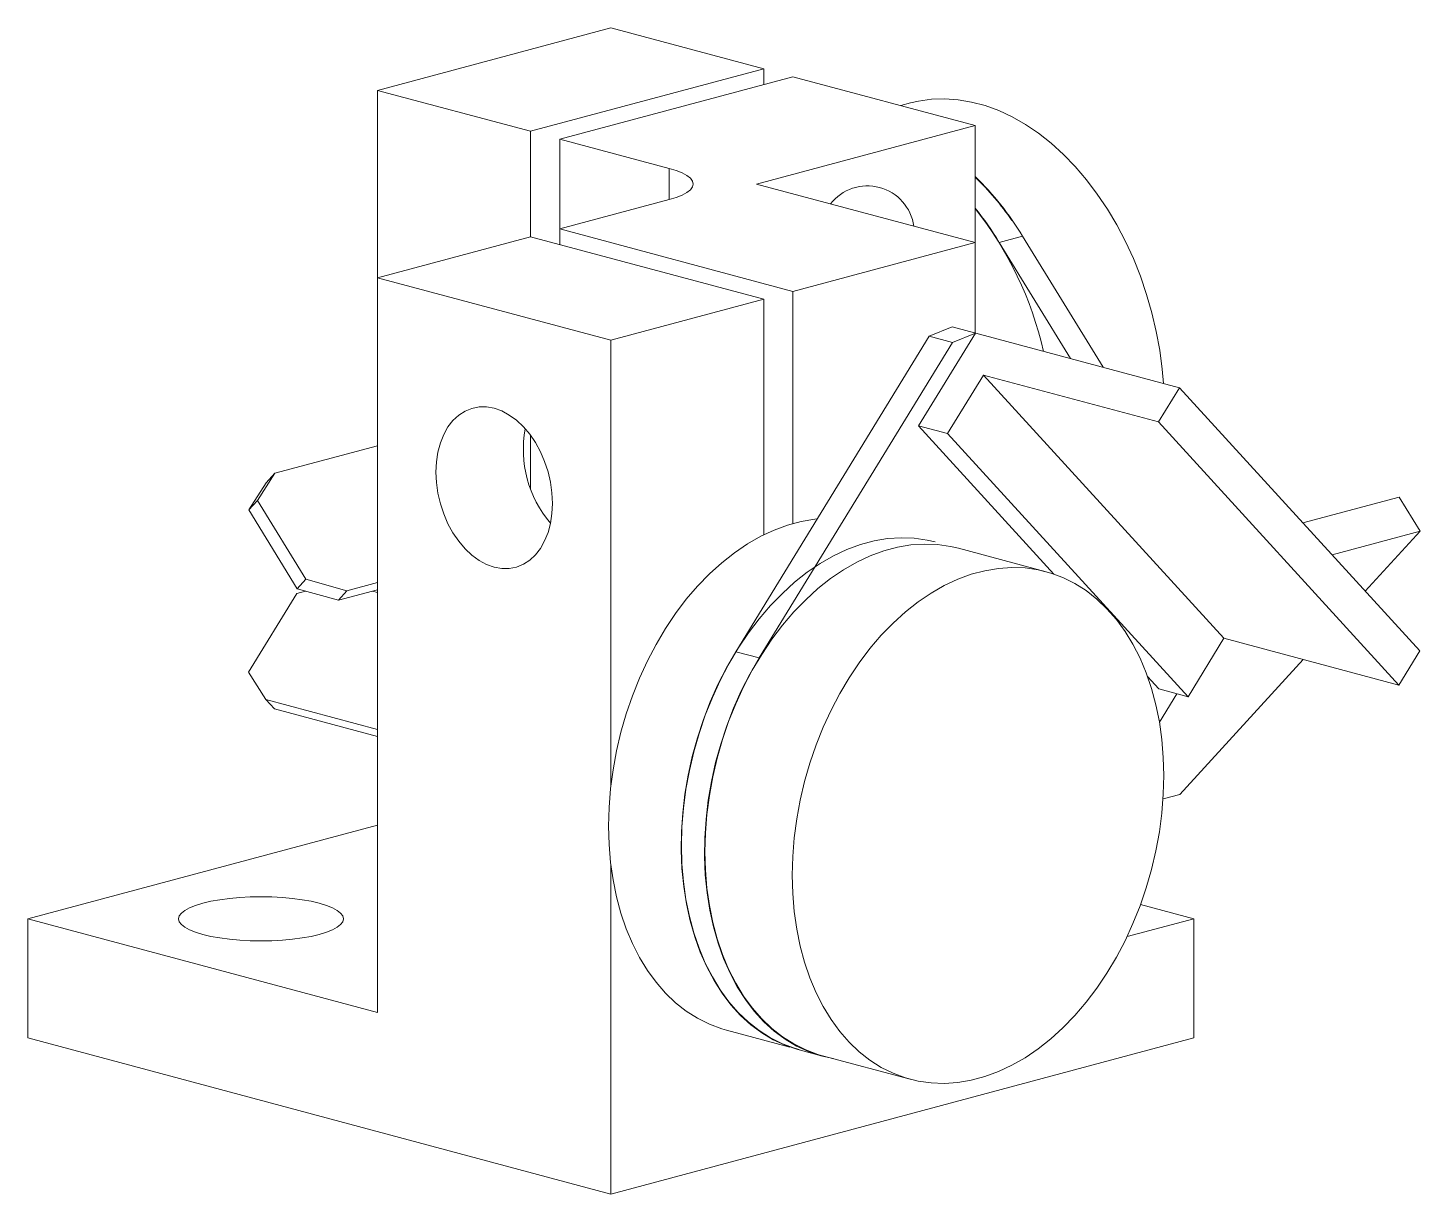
# Paper-space layout '_左右二等角轴测' of a CAD drawing. Header units: millimetres. Extents: x -245.5 to -178, y 203.5 to 260.1.
import ezdxf

# ---------------------------------------------------------------- set-up
doc = ezdxf.new("R2010")
doc.units = ezdxf.units.MM

psp = doc.layouts.new('_左右二等角轴测')

# ---------------------------------------------------------------- linework, layer by layer
at = {"color": 7, "linetype": 'Continuous', "lineweight": 15}
for p, q in [((-228.555, 257.05), (-217.241, 260.081)), ((-217.241, 260.081), (-209.817, 258.092)), ((-209.817, 258.092), (-221.131, 255.061)), ((-209.817, 258.092), (-209.817, 257.335)), ((-208.403, 257.713), (-219.716, 254.682)), ((-199.564, 255.345), (-208.403, 257.713)), ((-228.555, 257.05), (-228.555, 212.31)), ((-221.131, 255.061), (-228.555, 257.05)), ((-202.7, 256.436), (-203.167, 256.311)), ((-221.131, 249.946), (-221.131, 255.061)), ((-210.17, 252.504), (-199.564, 255.345)), ((-199.564, 255.345), (-199.564, 245.275)), ((-214.413, 253.262), (-219.716, 254.682)), ((-219.716, 254.682), (-219.716, 249.567)), ((-199.564, 249.662), (-210.17, 252.504)), ((-214.413, 251.746), (-219.716, 250.325)), ((-219.716, 250.325), (-208.403, 247.294)), ((-198.391, 249.674), (-197.26, 249.977)), ((-193.356, 243.612), (-197.26, 249.977)), ((-228.555, 247.957), (-221.131, 249.946)), ((-209.817, 246.915), (-221.131, 249.946)), ((-208.403, 247.294), (-199.564, 249.662)), ((-194.932, 244.034), (-198.391, 249.674)), ((-217.241, 244.926), (-228.555, 247.957)), ((-208.403, 247.294), (-208.403, 236.037)), ((-209.817, 246.915), (-217.241, 244.926)), ((-209.817, 235.49), (-209.817, 246.915)), ((-202.309, 240.773), (-199.55, 245.271)), ((-201.79, 245.123), (-200.682, 245.574)), ((-200.682, 245.574), (-189.651, 242.619)), ((-200.658, 244.82), (-199.55, 245.271)), ((-217.241, 244.926), (-217.241, 223.247)), ((-211.179, 229.814), (-201.79, 245.123)), ((-210.047, 229.511), (-200.658, 244.82)), ((-201.79, 245.123), (-200.658, 244.82)), ((-200.895, 240.395), (-199.152, 243.236)), ((-199.152, 243.236), (-190.666, 240.963)), ((-187.489, 230.47), (-199.152, 243.236)), ((-189.651, 242.619), (-190.666, 240.963)), ((-189.651, 242.619), (-177.988, 229.853)), ((-195.737, 233.579), (-202.309, 240.773)), ((-202.309, 240.773), (-200.895, 240.395)), ((-190.666, 240.963), (-179.003, 228.197)), ((-221.131, 240.305), (-221.131, 237.705)), ((-189.232, 227.628), (-200.895, 240.395)), ((-228.555, 239.81), (-233.54, 238.475)), ((-233.54, 238.475), (-234.376, 237.155)), ((-233.96, 238.015), (-233.54, 238.475)), ((-234.796, 236.695), (-233.96, 238.015)), ((-234.796, 236.695), (-234.376, 237.155)), ((-234.376, 237.155), (-232.031, 233.331)), ((-178.985, 237.315), (-183.66, 236.062)), ((-177.969, 235.659), (-178.985, 237.315)), ((-232.451, 232.871), (-234.796, 236.695)), ((-177.969, 235.659), (-182.245, 234.513)), ((-180.631, 232.746), (-177.969, 235.659)), ((-196.122, 233.697), (-200.365, 234.834)), ((-232.451, 232.871), (-232.031, 233.331)), ((-230.04, 232.769), (-232.031, 233.331)), ((-230.04, 232.769), (-228.555, 233.166)), ((-232.47, 232.64), (-234.815, 228.816)), ((-232.47, 232.64), (-232.051, 232.758)), ((-232.451, 232.871), (-230.46, 232.309)), ((-228.555, 232.819), (-230.46, 232.309)), ((-230.04, 232.769), (-230.46, 232.309)), ((-228.555, 232.687), (-228.801, 232.753)), ((-187.489, 230.47), (-189.232, 227.628)), ((-179.003, 228.197), (-187.489, 230.47)), ((-210.047, 229.511), (-211.179, 229.814)), ((-177.988, 229.853), (-179.003, 228.197)), ((-189.632, 222.892), (-183.649, 229.441)), ((-234.815, 228.816), (-233.978, 227.496)), ((-190.646, 228.007), (-191.196, 228.609)), ((-189.232, 227.628), (-190.646, 228.007)), ((-189.772, 227.773), (-190.62, 226.39)), ((-233.978, 227.496), (-228.555, 226.043)), ((-233.978, 227.496), (-233.558, 227.036)), ((-228.555, 225.696), (-233.558, 227.036)), ((-190.446, 222.674), (-189.632, 222.892)), ((-228.555, 221.403), (-245.526, 216.856)), ((-217.241, 219.525), (-217.241, 203.498)), ((-191.537, 217.548), (-188.957, 216.856)), ((-245.526, 216.856), (-245.526, 211.076)), ((-245.526, 216.856), (-228.555, 212.31)), ((-188.957, 216.856), (-192.192, 215.99)), ((-188.957, 211.076), (-188.957, 216.856)), ((-211.629, 211.457), (-208.552, 210.633)), ((-245.526, 211.076), (-217.241, 203.498)), ((-217.241, 203.498), (-188.957, 211.076)), ((-208.099, 210.492), (-206.967, 210.189)), ((-206.961, 210.212), (-202.719, 209.075))]:
    psp.add_line(p, q, dxfattribs=at)
at = {"color": 8, "linetype": 'Continuous', "lineweight": 15}
psp.add_line((-214.413, 253.262), (-214.413, 251.746), dxfattribs=at)
at = {"color": 7, "linetype": 'Continuous', "lineweight": 15, "flags": 128}
for points in [[(-190.427, 242.827), (-190.486, 243.524), (-190.605, 244.438), (-190.772, 245.351), (-190.985, 246.257), (-191.242, 247.151), (-191.543, 248.029), (-191.886, 248.887), (-192.269, 249.719), (-192.69, 250.521), (-193.147, 251.289), (-193.637, 252.019), (-194.158, 252.707), (-194.707, 253.349), (-195.281, 253.941), (-195.877, 254.482), (-196.492, 254.967), (-197.122, 255.394), (-197.765, 255.761), (-198.416, 256.066), (-199.073, 256.308), (-199.731, 256.484), (-200.388, 256.595), (-201.039, 256.639), (-201.681, 256.616), (-202.312, 256.526), (-202.7, 256.436)], [(-214.413, 251.746), (-214.068, 251.851), (-213.777, 251.968), (-213.546, 252.094), (-213.378, 252.226), (-213.276, 252.364), (-213.241, 252.504), (-213.276, 252.644), (-213.378, 252.781), (-213.546, 252.914), (-213.777, 253.04), (-214.068, 253.156), (-214.413, 253.262)], [(-220.07, 237.013), (-220.094, 236.516), (-220.166, 236.041), (-220.285, 235.596), (-220.449, 235.188), (-220.654, 234.823), (-220.898, 234.51), (-221.176, 234.252), (-221.484, 234.054), (-221.816, 233.92), (-222.166, 233.852), (-222.529, 233.851), (-222.898, 233.917), (-223.268, 234.049), (-223.63, 234.244), (-223.981, 234.5), (-224.313, 234.812), (-224.62, 235.175), (-224.898, 235.581), (-225.142, 236.026), (-225.348, 236.5), (-225.511, 236.996), (-225.63, 237.505), (-225.703, 238.019), (-225.727, 238.528), (-225.703, 239.025), (-225.63, 239.5), (-225.511, 239.946), (-225.348, 240.354), (-225.142, 240.718), (-224.898, 241.032), (-224.62, 241.289), (-224.313, 241.487), (-223.981, 241.621), (-223.63, 241.689), (-223.268, 241.69), (-222.898, 241.624), (-222.529, 241.493), (-222.166, 241.297), (-221.816, 241.041), (-221.484, 240.729), (-221.176, 240.367), (-220.898, 239.96), (-220.654, 239.516), (-220.449, 239.041), (-220.285, 238.545), (-220.166, 238.036), (-220.094, 237.522), (-220.07, 237.013)], [(-211.629, 211.457), (-211.856, 211.523), (-212.452, 211.744), (-213.027, 212.029), (-213.576, 212.377), (-214.097, 212.786), (-214.587, 213.253), (-215.044, 213.777), (-215.466, 214.354), (-215.849, 214.981), (-216.192, 215.655), (-216.493, 216.372), (-216.751, 217.129), (-216.963, 217.921), (-217.13, 218.745), (-217.249, 219.595), (-217.321, 220.468), (-217.346, 221.358), (-217.321, 222.261), (-217.249, 223.172), (-217.13, 224.086), (-216.963, 224.999), (-216.751, 225.905), (-216.493, 226.8), (-216.192, 227.679), (-215.849, 228.537), (-215.466, 229.369), (-215.044, 230.172), (-214.587, 230.94), (-214.097, 231.67), (-213.576, 232.358), (-213.027, 233), (-212.452, 233.593), (-211.856, 234.134), (-211.241, 234.619), (-210.61, 235.047), (-209.967, 235.414), (-209.316, 235.719), (-208.659, 235.961), (-208.001, 236.137), (-207.344, 236.248), (-207.225, 236.26)], [(-208.094, 210.51), (-208.32, 210.576), (-208.917, 210.797), (-209.491, 211.082), (-210.04, 211.43), (-210.561, 211.839), (-211.052, 212.306), (-211.509, 212.83), (-211.93, 213.407), (-212.313, 214.034), (-212.656, 214.708), (-212.958, 215.425), (-213.215, 216.182), (-213.428, 216.974), (-213.594, 217.797), (-213.714, 218.648), (-213.786, 219.52), (-213.81, 220.411), (-213.786, 221.314), (-213.714, 222.225), (-213.594, 223.139), (-213.428, 224.052), (-213.215, 224.958), (-212.958, 225.853), (-212.656, 226.732), (-212.313, 227.589), (-211.93, 228.422), (-211.509, 229.224), (-211.052, 229.993), (-210.561, 230.723), (-210.04, 231.411), (-209.491, 232.053), (-208.917, 232.646), (-208.32, 233.187), (-207.705, 233.672), (-207.075, 234.099), (-206.432, 234.467), (-205.78, 234.772), (-205.124, 235.013), (-204.465, 235.19), (-203.808, 235.3), (-203.157, 235.344), (-202.514, 235.321), (-201.883, 235.232), (-201.495, 235.142)], [(-212.675, 220.108), (-212.651, 221.011), (-212.579, 221.922), (-212.459, 222.836), (-212.293, 223.748), (-212.08, 224.654), (-211.823, 225.549), (-211.522, 226.427), (-211.179, 227.284), (-210.796, 228.116), (-210.375, 228.919), (-209.918, 229.687), (-209.428, 230.417), (-208.907, 231.104), (-208.358, 231.746), (-207.784, 232.339), (-207.188, 232.879), (-206.573, 233.365), (-205.942, 233.792), (-205.3, 234.159), (-204.649, 234.464), (-203.992, 234.705), (-203.334, 234.882), (-202.677, 234.992), (-202.026, 235.036), (-201.384, 235.013), (-200.753, 234.924), (-200.365, 234.834)], [(-208.432, 218.972), (-208.408, 219.875), (-208.336, 220.785), (-208.217, 221.699), (-208.05, 222.612), (-207.838, 223.518), (-207.58, 224.412), (-207.279, 225.29), (-206.936, 226.148), (-206.553, 226.98), (-206.132, 227.782), (-205.675, 228.55), (-205.185, 229.28), (-204.664, 229.968), (-204.115, 230.61), (-203.541, 231.202), (-202.945, 231.743), (-202.33, 232.228), (-201.7, 232.655), (-201.057, 233.022), (-200.406, 233.327), (-199.75, 233.569), (-199.091, 233.745), (-198.435, 233.856), (-197.783, 233.899), (-197.141, 233.877), (-196.511, 233.787), (-195.896, 233.631), (-195.3, 233.41), (-194.726, 233.125), (-194.177, 232.777), (-193.656, 232.369), (-193.165, 231.902), (-192.708, 231.378), (-192.287, 230.802), (-191.904, 230.175), (-191.561, 229.501), (-191.26, 228.784), (-191.003, 228.028), (-190.79, 227.236), (-190.624, 226.413), (-190.504, 225.563), (-190.432, 224.69), (-190.408, 223.801), (-190.432, 222.898), (-190.504, 221.987), (-190.624, 221.073), (-190.79, 220.161), (-191.003, 219.255), (-191.26, 218.36), (-191.561, 217.482), (-191.904, 216.625), (-192.287, 215.793), (-192.708, 214.99), (-193.165, 214.222), (-193.656, 213.492), (-194.177, 212.805), (-194.726, 212.163), (-195.3, 211.57), (-195.896, 211.03), (-196.511, 210.544), (-197.141, 210.117), (-197.783, 209.75), (-198.435, 209.445), (-199.091, 209.204), (-199.75, 209.027), (-200.406, 208.917), (-201.057, 208.873), (-201.7, 208.896), (-202.33, 208.985), (-202.945, 209.141), (-203.541, 209.362), (-204.115, 209.647), (-204.664, 209.995), (-205.185, 210.404), (-205.675, 210.871), (-206.132, 211.394), (-206.553, 211.971), (-206.936, 212.597), (-207.279, 213.271), (-207.58, 213.988), (-207.838, 214.745), (-208.05, 215.537), (-208.217, 216.36), (-208.336, 217.21), (-208.408, 218.082), (-208.432, 218.972)], [(-208.099, 210.492), (-208.173, 210.512), (-208.775, 210.718), (-209.356, 210.987), (-209.913, 211.32), (-210.442, 211.715), (-210.941, 212.168), (-211.408, 212.679), (-211.839, 213.243), (-212.232, 213.859), (-212.586, 214.523), (-212.898, 215.23), (-213.167, 215.979), (-213.392, 216.764), (-213.57, 217.581), (-213.702, 218.426), (-213.786, 219.295), (-213.822, 220.183), (-213.81, 221.084), (-213.75, 221.995), (-213.642, 222.911), (-213.487, 223.826), (-213.285, 224.735), (-213.038, 225.635), (-212.748, 226.519), (-212.414, 227.384), (-212.04, 228.224), (-211.628, 229.036), (-211.179, 229.814)], [(-206.446, 210.074), (-207.042, 210.209), (-207.644, 210.414), (-208.225, 210.684), (-208.782, 211.017), (-209.311, 211.412), (-209.81, 211.865), (-210.276, 212.376), (-210.707, 212.94), (-211.101, 213.556), (-211.455, 214.22), (-211.767, 214.927), (-212.036, 215.676), (-212.26, 216.461), (-212.439, 217.278), (-212.57, 218.123), (-212.654, 218.992), (-212.691, 219.88), (-212.678, 220.781), (-212.618, 221.692), (-212.51, 222.608), (-212.355, 223.523), (-212.154, 224.432), (-211.907, 225.332), (-211.616, 226.216), (-211.283, 227.081), (-210.909, 227.921), (-210.496, 228.733), (-210.047, 229.511)], [(-206.961, 210.212), (-207.188, 210.278), (-207.784, 210.499), (-208.358, 210.784), (-208.907, 211.132), (-209.428, 211.54), (-209.918, 212.007), (-210.375, 212.531), (-210.796, 213.107), (-211.179, 213.734), (-211.522, 214.408), (-211.823, 215.125), (-212.08, 215.881), (-212.293, 216.673), (-212.459, 217.496), (-212.579, 218.346), (-212.651, 219.219), (-212.675, 220.108)], [(-237.04, 216.099), (-237.385, 216.204), (-237.676, 216.321), (-237.908, 216.446), (-238.076, 216.579), (-238.178, 216.717), (-238.212, 216.856), (-238.178, 216.996), (-238.076, 217.134), (-237.908, 217.267), (-237.676, 217.392), (-237.385, 217.509), (-237.04, 217.614), (-236.647, 217.707), (-236.212, 217.784), (-235.743, 217.846), (-235.247, 217.892), (-234.734, 217.919), (-234.212, 217.928), (-233.69, 217.919), (-233.177, 217.892), (-232.681, 217.846), (-232.212, 217.784), (-231.777, 217.707), (-231.384, 217.614), (-231.039, 217.509), (-230.748, 217.392), (-230.517, 217.267), (-230.348, 217.134), (-230.246, 216.996), (-230.212, 216.856), (-230.246, 216.717), (-230.348, 216.579), (-230.517, 216.446), (-230.748, 216.321), (-231.039, 216.204), (-231.384, 216.099), (-231.777, 216.006), (-232.212, 215.928), (-232.681, 215.866), (-233.177, 215.821), (-233.69, 215.794), (-234.212, 215.785), (-234.734, 215.794), (-235.247, 215.821), (-235.743, 215.866), (-236.212, 215.928), (-236.647, 216.006), (-237.04, 216.099)]]:
    psp.add_lwpolyline(points, dxfattribs=at)
at = {"color": 7, "linetype": 'Continuous', "lineweight": 15}
for centre, radius, start, end in [((-209.539, 242.56), 14.345, 31.13296, 45.94297), ((-209.247, 242.82), 13.937, 34.63866, 45.98805), ((-204.791, 250.135), 2.279, 8.14263, 141.86145), ((-211.472, 241.683), 15.328, 31.41993, 39.02403), ((-213.166, 240.544), 17.349, 12.79823, 38.36867)]:
    psp.add_arc(centre, radius, start, end, dxfattribs=at)
at = {"color": 144, "linetype": 'Continuous', "lineweight": 0}
psp.add_arc((-215.989, 239.622), 5.494, 169.46314, 220.53278, dxfattribs=at)

doc.saveas('drawing.dxf')
